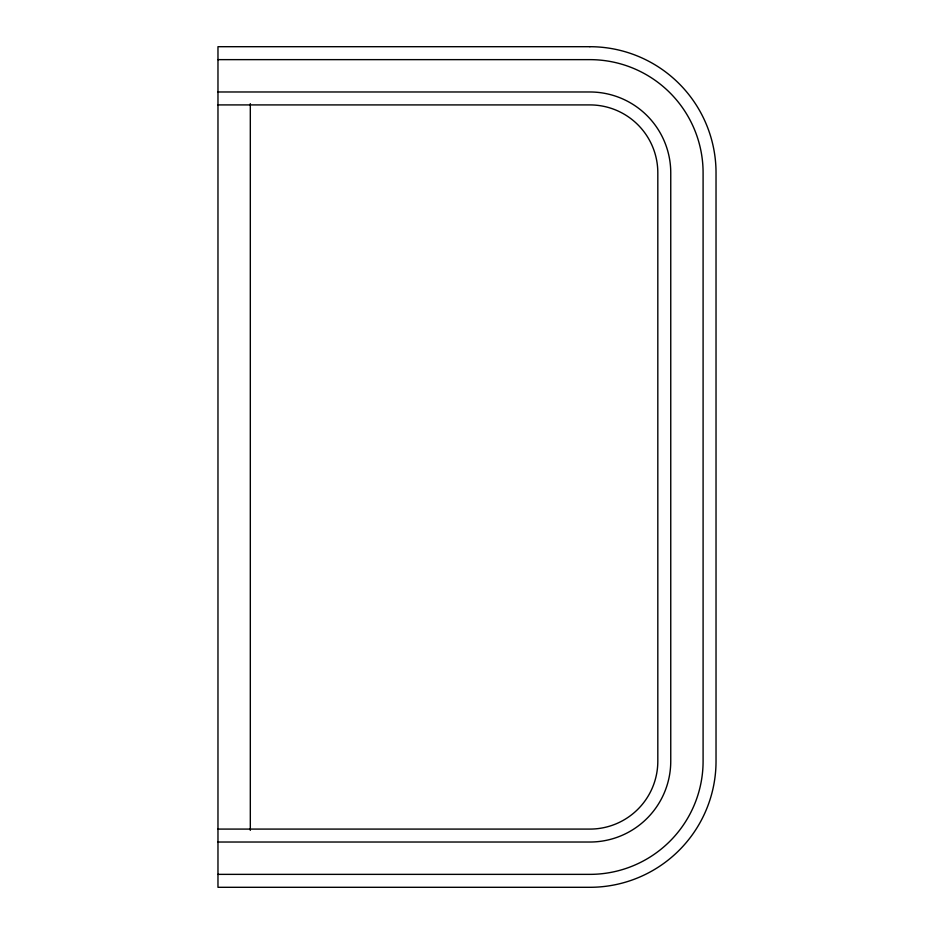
<?xml version="1.0" encoding="UTF-8"?>
<svg xmlns="http://www.w3.org/2000/svg" width="934" height="934" viewBox="0 0 934 934"><rect width="100%" height="100%" fill="white"/><g stroke="black" fill="none" stroke-linecap="round" stroke-linejoin="round"><path stroke-width="1.4" d="M217.972 59.636L589.903 59.636A113.201 113.201 0 0 1 703.092 172.837L703.092 761.163A113.201 113.201 0 0 1 589.903 874.364L217.972 874.364M217.972 91.976L589.903 91.976A80.861 80.861 0 0 1 670.752 172.837L670.752 761.163A80.861 80.861 0 0 1 589.903 842.024L217.972 842.024M217.972 104.912L589.903 104.912A67.913 67.913 0 0 1 657.816 172.837L657.816 761.163A67.913 67.913 0 0 1 589.903 829.088L217.972 829.088M250.312 103.651L250.312 830.349M589.903 46.7L217.972 46.7L217.972 887.3L589.903 887.3A126.137 126.137 0 0 0 716.028 761.163L716.028 172.837A126.137 126.137 0 0 0 589.903 46.7"/></g></svg>
